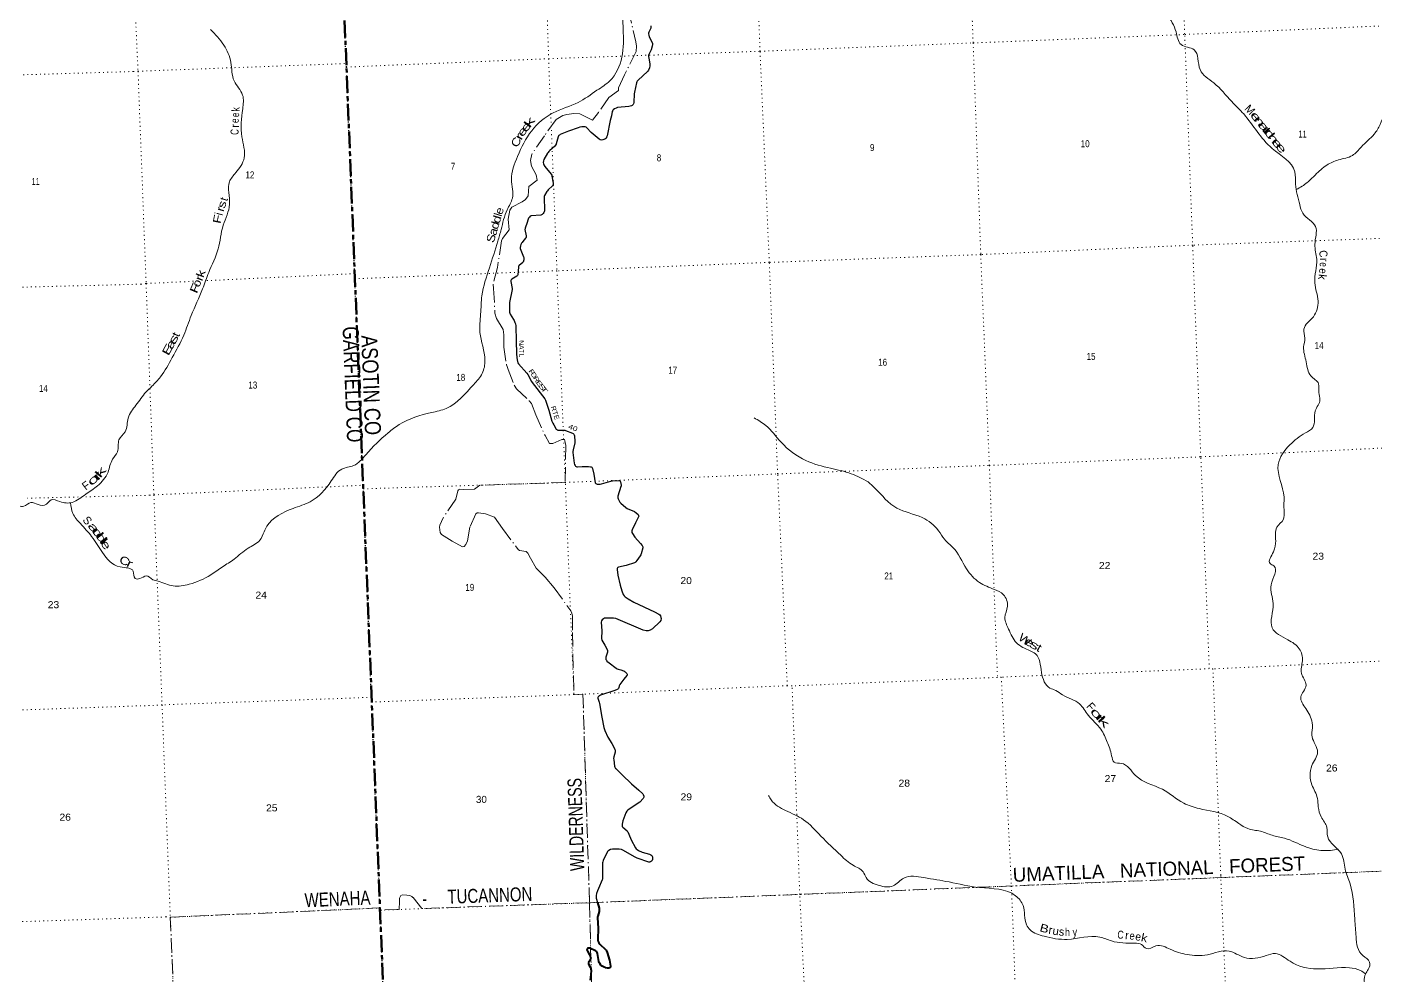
# Model space of a CAD drawing. Header units: feet. Extents: x 757852 to 1040949, y -536576 to -344549.
# Drawn here: x 887044 to 920724, y -517225 to -493534 of the extents above; entities that cross this region are included whole.
import ezdxf
from ezdxf.enums import TextEntityAlignment as Align

# ---------------------------------------------------------------- set-up
doc = ezdxf.new("R2010")
doc.units = ezdxf.units.FT
doc.header["$LTSCALE"] = 70
for name, pattern in [('DOT_DASHED', [7.7, 5, -1.2, 0.3, -1.2]), ('DOTTED', [1.5, 0.3, -1.2]), ('LONG_DASH_SHORT_DASH', [9.9, 6, -1.2, 1.5, -1.2])]:
    doc.linetypes.add(name, pattern=pattern)
for name, color, linetype, lineweight in [('11', 7, 'LONG_DASH_SHORT_DASH', 60), ('26', 7, 'Continuous', 40), ('29', 7, 'Continuous', 25), ('39', 7, 'Continuous', 13), ('44', 7, 'DOT_DASHED', 13), ('6', 7, 'DOTTED', 25), ('7', 7, 'DOTTED', 13)]:
    doc.layers.add(name, color=color, linetype=linetype, lineweight=lineweight)
for name, color, linetype in [('12', 7, 'Continuous'), ('30', 7, 'Continuous'), ('41', 7, 'Continuous')]:
    doc.layers.add(name, color=color, linetype=linetype)

msp = doc.modelspace()

# ---------------------------------------------------------------- linework, layer by layer
at = {"layer": '11'}
msp.add_lwpolyline([(910099.08, -485565.32), (910140.7, -486635.93), (894732.09, -487142.68), (896543.37, -532580.26)], dxfattribs=at)
at = {"layer": '26'}
for points in [[(901297.33, -515410.25), (901337.12, -515557.91), (901342.42, -515582.66), (901342.11, -515603.04), (901338.01, -515640.1), (901302.68, -515750.58), (901299.14, -515769.14), (901297.96, -515791.12), (901316.51, -516059.47), (901302.89, -516324.85), (901306.21, -516355.97), (901315.92, -516383.36), (901334.47, -516424.02), (901355.02, -516451.62), (901499.64, -516586.63), (901514.65, -516605.19), (901524.78, -516620.79), (901542.92, -516661.76), (901600.32, -516853.19), (901617.65, -516957), (901624.62, -517002.45), (901625.51, -517022.78), (901624.62, -517029.85), (901616.25, -517039.34), (901605.19, -517045.76), (901582.23, -517052.83), (901567.22, -517054.6), (901545.13, -517053.72), (901499.2, -517043.99), (901488.6, -517039.57), (901463.61, -517030.19), (901417.94, -517002.45), (901385.26, -516974.17), (901354.35, -516936.17), (901340.22, -516911.42), (901332.86, -516889.88), (901296.06, -516686.94), (901289.87, -516663.08), (901281.03, -516646.68), (901268.68, -516633.03), (901251.01, -516621.54), (901103.07, -516555.7), (901085.6, -516552.6), (901066.85, -516554.82), (901050.07, -516564.54), (901038.59, -516579.56), (901034.86, -516596.38), (901037.71, -516609.61), (901045.66, -516628.17), (901082.49, -516686.51)], [(901082.49, -516686.51), (901096.57, -516708.8), (901111.9, -516733.34), (901116.76, -516742.62), (901118.97, -516756.32), (901126.03, -516784.6), (901128.24, -516800.95), (901126.17, -516820.25), (901089.38, -516883.15), (901076.13, -516914.08), (901074.37, -516931.75), (901075.98, -516944.3), (901101.62, -516999.28)], [(901101.62, -516999.28), (901122.06, -517035.16), (901129.13, -517051.07), (901134.07, -517068.88), (901137.96, -517108.51), (901128.57, -517211.56), (901114.55, -517356.41)]]:
    msp.add_lwpolyline(points, dxfattribs=at)
at = {"layer": '29'}
for points in [[(902633, -493505.67), (902631.5, -493546.29), (902628.4, -493566.17), (902622.66, -493583.41), (902580.27, -493666.48), (902574.97, -493687.7), (902573.28, -493708.3), (902577.17, -493742.05), (902592.63, -493781.38), (902668.72, -493936.05), (902675.21, -493952.39), (902675.66, -493974.04), (902666.82, -494016.46), (902635.89, -494101.68), (902582.03, -494225.04), (902575.85, -494245.36), (902575.02, -494268.22), (902578.5, -494311.65), (902606.98, -494453.85), (902609.85, -494485.31), (902607.2, -494506.53), (902594.84, -494556.9), (902571.87, -494614.35), (902559.51, -494634.67), (902547.07, -494650.46), (902311.76, -494864.02), (902291.45, -494885.23), (902278.54, -494905.96), (902271.57, -494926.32), (902220.48, -495160.72), (902215.49, -495202.51), (902207.1, -495422.13), (902201.67, -495452.35), (902192.97, -495467.2), (902180.6, -495482.23), (902167.35, -495493.72), (902146.16, -495503.44), (902114.36, -495514.93), (902077.61, -495522.57), (901795.81, -495549.68), (901760.62, -495561.32), (901722.64, -495582.53), (901692.61, -495607.28), (901682.01, -495620.54), (901668.44, -495642.09), (901644.29, -495750.51)], [(901644.29, -495750.51), (901617.56, -495870.52), (901538.92, -496254.22), (901526.54, -496286.9), (901519.05, -496301.5), (901503.59, -496321.38), (901479.3, -496336.85), (901455.9, -496347.9), (901428.96, -496356.29), (901397.6, -496358.5), (901368.01, -496353.64), (901343.83, -496340.94), (901140.03, -496172.87), (901033.71, -496056.25), (901011.18, -496038.13), (900992.63, -496029.29), (900977.05, -496027.57), (900902.99, -496033.27), (900859.7, -496041.22), (900818.2, -496050.94), (900577.51, -496134.74), (900365.97, -496223.28), (900346.54, -496233.89), (900330.43, -496245.04), (900322.69, -496255.1), (900312.09, -496278.08), (900267.93, -496450.42), (900261.75, -496466.33), (900248.02, -496490.54), (900222, -496520.24), (900107.62, -496620.54), (900082.57, -496646.39), (900065.22, -496669.15), (900051.97, -496687.71), (899958.79, -496849), (899945.7, -496881.6), (899942.89, -496918.82), (899949.07, -496955.05), (899959.67, -496982.45), (899980.07, -497016.98), (900142.58, -497210.46), (900154.43, -497236.53), (900159.72, -497261.28), (900187.55, -497434.06), (900190.2, -497469.41), (900188.43, -497479.14), (900174.3, -497500.35), (900064.88, -497604.34), (900046.67, -497625.4), (900030.77, -497649.26), (899977.78, -497749.13), (899968.06, -497772.99), (899962.91, -497802.3), (899974.47, -498102.99), (899972.04, -498125.18), (899964.97, -498151.69), (899957.02, -498170.25), (899943.77, -498191.46), (899913.74, -498219.74), (899898.73, -498229.46), (899878.41, -498234.53), (899638.41, -498252.27), (899618.3, -498263.48), (899599.75, -498282.93), (899578.56, -498309.44), (899553.61, -498359.37), (899537.04, -498418.28)], [(899537.04, -498418.28), (899492.44, -498558.22), (899487.14, -498575.9), (899486.96, -498596.34), (899518.05, -498752.66), (899520.04, -498772.32), (899519.05, -498785.98), (899514.74, -498798.84), (899503.04, -498815.41), (899430.3, -498895.21), (899414.28, -498915.72), (899400.8, -498939.36), (899384.69, -498973.17), (899374.31, -499003.87), (899371, -499017.35), (899368.12, -499034.81), (899367.47, -499051.38), (899369.63, -499067.76), (899450.6, -499281.92), (899455.58, -499298.62), (899457.35, -499314.97), (899455.58, -499352.97), (899452.05, -499376.39), (899446.75, -499390.98), (899439.24, -499404.68), (899428.83, -499417.1), (899340.55, -499495.48), (899334.81, -499500.78), (899327.56, -499510.67), (899324.21, -499519.34), (899321.12, -499533.48), (899306.34, -499726.11), (899299.92, -499742.06), (899286.67, -499757.08), (899160.37, -499835.74), (899149.77, -499843.7), (899140.06, -499855.89), (899135.63, -499866.67), (899136.52, -499894.96), (899166.1, -500066.85), (899165.73, -500095.92), (899101.69, -500415.09), (899100.3, -500442.9), (899102.07, -500662.97), (899105.6, -500689.48), (899112.99, -500707.76), (899201.49, -500843.41), (899216.45, -500871.1), (899234.56, -500914.84), (899249.13, -500954.17), (899254.71, -501004.28), (899266.68, -501381.22), (899272.55, -501692.13), (899284.02, -501803.94), (899299.92, -501893.2), (899310.52, -501927.67), (899324.95, -501953.38), (899528.72, -502183.67), (899553.85, -502218.88), (899649.62, -502392.54), (899664.7, -502415.52), (899980.46, -502826.93), (899991.05, -502843.72), (900001.34, -502862.95), (900081.33, -503109.26), (900160.21, -503383.7), (900181.17, -503436.08), (900203.25, -503477.62), (900268.61, -503581.9), (900278.33, -503594.28), (900289.5, -503604.34), (900311.01, -503609.3), (900346.34, -503610.18), (900464.05, -503608.77), (900479.71, -503611.07), (900494.72, -503616.37), (900676.67, -503684.42), (900690.8, -503692.38), (900703.73, -503707.45), (900714.65, -503728.61), (900720.83, -503752.47), (900731.62, -503891.21), (900730.11, -503926.14), (900686.83, -504103.78), (900681.5, -504143.7), (900680.2, -504171.39), (900714.7, -504431.66), (900725.25, -504464.81), (900742.03, -504493.09), (900752.19, -504505.03), (900766.76, -504516.07), (900783.1, -504523.59), (900795.86, -504525.39), (900911.99, -504519.58)], [(900911.99, -504519.58), (901020.03, -504514.18), (901072.81, -504516.52), (901119.62, -504522.7), (901140.82, -504528.89), (901155.1, -504537.94), (901163.78, -504550.1), (901169.96, -504567.78), (901202.63, -504709.02), (901241.48, -504922.53), (901246.36, -504933.22), (901259.61, -504944.71), (901286.99, -504956.2), (901308.19, -504962.39), (901325.86, -504962.39), (901362.98, -504960.78), (901394.75, -504954.43), (901629.16, -504883.99)], [(901629.16, -504883.99), (901668.99, -504877.1), (901835.04, -504867.37), (901848.29, -504868.26), (901857.27, -504870.64), (901865.96, -504883.28), (901869.49, -504896.54), (901886.27, -504987.57), (901886.27, -505005.25), (901884.01, -505018.31), (901809.87, -505257.57), (901806.69, -505297.77), (901810.75, -505324.74), (901827.53, -505361.86), (901856.68, -505404.28), (901885.18, -505433.74), (902003.3, -505537.73), (902041.64, -505563.19), (902220.68, -505645.75), (902261.65, -505676.04), (902310.22, -505716.7), (902320.82, -505729.95), (902326.06, -505744.73), (902327.01, -505759.12), (902320.82, -505775.91), (902247.61, -505925.88), (902165.82, -506097.17), (902156.1, -506124.56), (902154.3, -506143.63), (902156.98, -506162.57), (902170.23, -506188.2), (902234.85, -506281.54), (902374.31, -506443.65), (902410.92, -506494.43), (902428.58, -506520.95), (902433.88, -506534.2), (902433.83, -506550.12), (902388.4, -506700.8), (902383.54, -506715.38), (902377.36, -506727.75), (902362.09, -506753.14), (902281.97, -506869.16), (902254.59, -506900.97), (902241.34, -506912.46), (902225.13, -506922.12), (902010.75, -506989.21), (901823.12, -507033.98), (901809.87, -507039.28), (901798.19, -507050.23), (901789.56, -507065.8), (901786.91, -507092.31), (901804.05, -507234.7), (901862.07, -507483.72), (901902.64, -507624.92), (901941.48, -507712.73), (901962.68, -507746.32), (901991.59, -507774.6), (902060.71, -507823.21), (902204.19, -507904.25), (902719.14, -508148.64), (902827.37, -508208.54), (902853.87, -508226.22), (902870.7, -508250.15), (902883.9, -508286.32), (902887.43, -508318.13), (902880.37, -508362.32), (902857.39, -508399.1), (902668.49, -508573.76), (902616.27, -508607.14), (902561.51, -508619.51), (902510.29, -508621.28), (902443.02, -508607.09), (901752.26, -508318.18), (901700.35, -508311.06), (901471.38, -508311.14), (901445.98, -508321.67), (901417.71, -508346.41), (901400.05, -508374.69), (901392.33, -508410.02), (901403.21, -508626.44), (901397.12, -508813.3), (901408.88, -508855.47), (901484.7, -508983.09), (901534.3, -509072.89), (901548.43, -509113.54), (901546.31, -509155.73), (901510.46, -509284.11), (901506.48, -509311.07), (901509.99, -509337.53), (901520.61, -509358.8), (901535.19, -509377.8), (901590.89, -509423.25), (901761.73, -509556.77), (901788.11, -509573.47), (901814.73, -509583.28), (901878.67, -509600.12)], [(901878.67, -509600.12), (901947.97, -509620.52), (901960.91, -509626.14), (901975.48, -509637.19), (901989.61, -509651.33), (902029.8, -509692.42), (902038.64, -509705.68), (902040.63, -509714.74), (902039.52, -509727.77), (902030.69, -509743.68), (901952.59, -509829.11), (901852.66, -509964.78), (901843.88, -509979.21), (901836.81, -509996), (901828.86, -510043.73), (901824.45, -510060.52), (901815.98, -510072.34), (901805.9, -510079.96), (901786.47, -510092.33), (901733.14, -510115.14)], [(901733.14, -510115.14), (901372.1, -510235.12), (901350.38, -510244.57), (901331.83, -510256.94), (901317.7, -510272.85), (901307.74, -510291.38), (901307.1, -510309.97), (901312.4, -510329.41), (901341.53, -510408.71), (901348.61, -510437.23), (901405.51, -510781.98), (901457.65, -511035.21), (901469.62, -511087.7), (901481.99, -511117.75), (901559.61, -511278.8), (901657.01, -511442.26), (901722.67, -511563.62), (901731.51, -511585.72), (901736.4, -511606.3), (901739.45, -511628.14), (901736.81, -511652.88), (901702.36, -511775.73), (901698.83, -511812.23), (901702.36, -511849.97), (901723.99, -512004.19), (901730.18, -512026.29), (901736.13, -512039.84), (901751.38, -512062.52), (901761.09, -512074.89), (901914.34, -512222.79), (902149.96, -512446.03), (902327.54, -512608.93), (902427.94, -512697.97), (902442.07, -512717.41), (902456.35, -512751.31), (902457.97, -512781.04), (902442.07, -512812.86), (902358.86, -512900.96), (902090.54, -513076.23), (902046.94, -513115.7), (902030.48, -513131.02), (902007.51, -513171.68), (901934.68, -513368.18), (901917.42, -513450.95), (901915.21, -513477.91), (901917.42, -513509.28), (901923.16, -513524.75), (901929.89, -513532.92), (902040.63, -513625.5), (902050.35, -513636.11), (902055.81, -513647.29), (902081.81, -513708.22)], [(902081.81, -513708.22), (902140.28, -513845.29), (902250.97, -514048.46), (902268.07, -514067.84), (902286.18, -514085.07), (902325.04, -514111.59), (902414.62, -514151.59), (902594.7, -514204.01), (902627.55, -514218.97), (902651.84, -514240.62), (902662, -514253.44), (902669.07, -514269.35), (902673.79, -514295.8), (902669.51, -514341.37), (902662, -514359.49), (902646.54, -514376.72), (902618.28, -514397.93), (902600.17, -514402.8), (902578.91, -514401.21), (902289.16, -514304.14), (902238.48, -514281.27), (901931.95, -514102.86), (901913.88, -514096.12), (901899.75, -514090.82), (901841.46, -514082.86), (901765.5, -514076.68), (901712.58, -514075.79), (901672.76, -514080.21), (901625.95, -514091.7), (901584.43, -514109.38), (901565.89, -514121.75), (901550.21, -514139.21), (901439.14, -514361.7), (901429.42, -514393.51), (901424.82, -514420.21), (901427.21, -514769.57), (901422.97, -514803.63), (901420.14, -514825.25), (901413.96, -514844.69), (901321.04, -515065.82), (901300.47, -515118.22), (901276.62, -515188.92), (901266.9, -515234), (901265.14, -515255.21), (901265.77, -515282.35), (901268.67, -515303.82), (901297.33, -515410.25)]]:
    msp.add_lwpolyline(points, dxfattribs=at)
at = {"layer": '39'}
for points in [[(918453.26, -505637.3), (918449.39, -505606.23), (918449.74, -505281.06), (918305.14, -504464.39), (918597.31, -503974.1), (918983.52, -503679.77), (919167.95, -503543.89), (919231.77, -503128.55), (919347.74, -502848.16), (919318.39, -502670.39), (919313.83, -502449.74), (919119.56, -502254.72), (919004.83, -501902.83), (918939.52, -501527.4), (918969.08, -501307.76), (918946.37, -501083.62), (919183.75, -500773.58), (919300.62, -500388.8), (919218.72, -499927.55), (919265.28, -499336.09), (919220.19, -498966.09), (919236.99, -498520.01), (918918.41, -498190.15), (918841.73, -497971.62), (918738.31, -497460.83), (918717.1, -497152.35), (918154.39, -496568.72), (917443.1, -495708.46), (917145.15, -495398.07), (916694.19, -494931.59), (916353.45, -494598.37), (916202.38, -494103.02), (915877.69, -493972.05), (915752.01, -493656.6), (915511.23, -493246.18), (914974.15, -492984.95), (914470.56, -492770.91), (913860.12, -492672.41), (913571.34, -492602.6), (913249.22, -492423.38), (912777.6, -492003.68), (912416.79, -491871.76), (911964.44, -491628.11), (911505.47, -491161.87), (911205.78, -490927.8), (911213.48, -490580.34), (910980.63, -490099.44), (910630.41, -489447.36), (910685.74, -489150.69), (910607.8, -488687.32), (910479.41, -488213.39), (910463.65, -487818.44), (910238.91, -487610.27), (910135.13, -487221.93), (909743.09, -486916.3), (909472.85, -486661.29), (909163.15, -486293.04), (908699.72, -486013.59), (908315.65, -485908.45), (908101.85, -485798.3), (907550.48, -485660.3)], [(896627.76, -488232.39), (897008.84, -488371.74), (897478.63, -488797.52), (897929.22, -489049.24), (898470.96, -489332.41), (898621.76, -489548.77), (898913.08, -489636.57), (899271.4, -490021.46), (899660.1, -490551.99), (899954.4, -491009.01), (900295.64, -491292.04), (900572.82, -491510.71), (901095.51, -491894.8), (901543.87, -492341.28), (901882.13, -492995.72), (901939.92, -493590.14), (901908.6, -494289.54), (901607.34, -494878.44), (901285.62, -495116.69), (900813.44, -495419.57), (900189.65, -495680.74), (899653.55, -496125.99), (899301.75, -496768.56), (899150.61, -497349.04), (899172.35, -497810.05), (899040.72, -498102.94), (898890.96, -498595.07), (898809.46, -498888.49), (898596.73, -499555.08), (898410.86, -500248.98), (898378.58, -500713.58), (898361.95, -501165.67), (898486.95, -501862.49), (898418.49, -502189.66), (898206.19, -502466.85), (897518.31, -503067.09), (897152.41, -503168.15), (896345.4, -503470.81), (896068.8, -503675.63), (895513.64, -504221.8), (895204.95, -504493.79), (894908.86, -504582.76), (894646.9, -504875.46), (894121.07, -505396.69), (893692.98, -505563.79), (893040.62, -506010.45), (892970.5, -506146.99), (892862.59, -506360.9), (892569.72, -506558.17), (892221.02, -506833.34), (891931.92, -507022.46), (891635.23, -507225.86), (891096.8, -507458.43), (890701.06, -507500.14), (890320.7, -507384.85), (890192.72, -507351.45)], [(891628.61, -493595.59), (891961, -493985.26), (892138.45, -494423.63), (892220.22, -494880.87), (892431.23, -495233.96), (892435.54, -495581.06), (892414.24, -496280.17), (892472, -496806.35), (892262.39, -497173.79), (892102.75, -497401.26), (892105.5, -497965.19), (891946.61, -498487.69), (891819.93, -499081.51), (891586.77, -499668.41), (891432.62, -500080.38), (891149.59, -500743.01), (890959.77, -501236.31), (890673.69, -501796.67), (890379.16, -502274.98), (890167.68, -502512), (890014.07, -502655.98)], [(918762.92, -497594.62), (919027.94, -497424.23), (919230.79, -497233.62), (919520.1, -496984.28), (919810.99, -496855.32), (920158.57, -496744.76), (920378.84, -496533.57), (920704.01, -496208.91), (920851.27, -495969.76), (920970.97, -495747.47), (921201.25, -495670.46), (921417.27, -495585.84), (921546.32, -495548.62)], [(885411.45, -506114.72), (885581.36, -505883.54), (885949.67, -505658.7), (886291.04, -505402.5), (886708.48, -505425.12), (886967.45, -505512.3), (887145.02, -505415.11), (887320.93, -505470.47), (887529.05, -505460.73), (887646.16, -505351.15), (887865.83, -505395.27), (888172.91, -505412.91), (888511.76, -505208.94), (888808.34, -504998.12), (889069.23, -504659.85), (889182.29, -504337.69), (889309.14, -504147.59), (889342.85, -503853.7), (889495.33, -503648.84), (889571.72, -503305.62), (889767, -502985.21), (890014.07, -502655.98)], [(908058.8, -504901.48), (907637.69, -504697.06), (907122.4, -504561.64), (906505.1, -504367), (905883.98, -503909.53), (905504.63, -503491.13), (905210.26, -503301.06)], [(908058.8, -504901.48), (908227.9, -505059.09), (908774.02, -505556.9), (909412.61, -505793.07), (909819.39, -506122.35), (909966.12, -506336.82), (910178.66, -506539.33), (910517.4, -507075.33), (910840.29, -507415.1), (911216.43, -507590.73), (911436.71, -507716.74), (911541.7, -508010.71), (911475.88, -508291.64), (911568.6, -508577.94), (911765.41, -508925.43), (912106.09, -509122.17), (912240.69, -509198.5), (912390.81, -509661.76), (912603, -510054.96), (912747.02, -510110.95), (912918.81, -510224.33), (913340.58, -510450.8), (913561.63, -510737.36), (913870.61, -511081.55), (914032.52, -511401.96), (914142.94, -511743.94), (914203.93, -511906.74), (914385.23, -511935.54), (914739.09, -512238.27), (915411.01, -512583.86), (915942.58, -512929.55), (916329.55, -513064.72), (917045.13, -513260.49), (917317.05, -513437.17), (917545.46, -513566.96), (917860.17, -513631.99), (918153.86, -513731.76), (918460.79, -513805.05), (918978.35, -514016.67), (919368.13, -514111.61), (919612.7, -514110.46), (919813.84, -514083.34)], [(890192.72, -507351.45), (890026.66, -507252.09), (889864.24, -507318.76), (889745.83, -507311.99), (889698.76, -507136.71), (889371.03, -507027.34), (888929.88, -506664.25), (888660.19, -506270.35), (888382.42, -505944.91), (888190.85, -505691.33), (888134.87, -505425.56)], [(919146.43, -511167.14), (919154.94, -510922.5), (919091.18, -510733.7), (918994.02, -510567.95), (918868.88, -510270.55), (918933.17, -510140.21), (919000.57, -509979.67), (918883.45, -509682.03), (918908.37, -509374.21), (918831.19, -509071.39), (918545.82, -508846.93), (918151.96, -508547.38), (918178.13, -507944.47), (918129.93, -507470.2), (918192.15, -507000.71), (918102.28, -506945.14), (918185.65, -506647.64), (918241.76, -506377.04), (918269.67, -506035.01), (918434.16, -505835.49), (918453.26, -505637.3)], [(922602.37, -521991.19), (922362.9, -521771.29), (922308.51, -521425.66), (922153.59, -521205.4), (922004.1, -521167.64), (921935.23, -520874.61), (921858.6, -520792.56), (921745.26, -520689.5), (921752.34, -520388.23), (921628.48, -520201.18), (921592.7, -520009.55), (921498.08, -519861.79), (921373.24, -519708.89), (921336.62, -519489.18), (921165.71, -519203.16), (921013.48, -518938.67), (921018.08, -518621.41), (920692.88, -518068.95), (920673.28, -517814.62), (920509.09, -517552.49), (920482.56, -517200.01), (920555.34, -517085.48), (920585.91, -516899.92), (920418.64, -516736.23), (920286.23, -516531.37), (920250.19, -516263.47), (920215.26, -515830.96), (920098.62, -514943.21), (919975.58, -514581.52), (919881.93, -514196.89), (919540.52, -513773.37), (919517.39, -513535.2), (919379.31, -513274.31), (919305.74, -513025.57), (919283.27, -512809.46), (919146.86, -512470.24), (919144.68, -511992.61), (919289.02, -511655.19), (919151.18, -511267.84), (919146.43, -511167.14)], [(905574.16, -512735.42), (905638.78, -512850.48), (905997.4, -513110.93), (906443.38, -513342.71), (906880.65, -513753.39), (907374.1, -514232.67), (907686.28, -514482.43), (907935.87, -514649.73), (908008.21, -514790.11), (908332.87, -514987.32), (908685.97, -514995.03), (908954.92, -514802.48), (909451.77, -514789.91), (910080.53, -514897.91), (910844.58, -515038.08), (911744.93, -515244.49), (911928.61, -515487.99), (912017.11, -515969.11), (912107.07, -516094.93), (912454.69, -516255.34), (913034.42, -516332.66), (913848.83, -516278.66), (914138.33, -516372.53), (914719.52, -516431.75), (914890.93, -516464.86), (915010.22, -516565.73), (915250.75, -516496.45), (915608.19, -516582.31), (916027.09, -516712.53), (916534.55, -516719.72), (917075.09, -516625.58), (917458.77, -516784.93), (918004.69, -516736.8), (918233.81, -516687.93), (918600.47, -516881.9), (919275.81, -517072.84), (920084.92, -517043.08), (920359.69, -517113.3), (920484.33, -517191.88)]]:
    msp.add_spline(points, degree=3, dxfattribs=at)
at = {"layer": '44'}
for points in [[(902065.7, -493095.92), (902260.09, -493904.72), (902272.63, -494014.2), (902262.86, -494148.94), (901971.13, -494733.57), (901821.56, -495055.11), (901826.37, -495118.97), (901578.71, -495298.94), (901323.57, -495671.54), (901174.17, -495860.88), (900853.67, -495701.81), (900704.13, -495694.7), (900536.18, -495724.71), (900428.22, -495748.72), (900267.14, -495849.75), (899973.33, -496251.26), (899973.33, -496251.26)], [(899973.33, -496251.26), (899654.27, -496713.97), (899627.47, -496871.05), (899653.45, -497012.44), (899768.65, -497225.3), (899790.49, -497358.46), (899579.9, -497518.65), (899562.22, -497751.82), (899495.51, -497843.35), (899415.04, -497900.99), (899157.48, -498037.37), (899111.64, -498113.43), (899068.89, -498337.99), (899092.64, -498605.25), (898928.69, -498815.64), (898897.03, -498878.89), (898798.56, -499544.5), (898688.77, -499961.99), (898700, -500071.92), (898736.76, -500682.2), (898772.69, -500815.55), (898944.78, -501095.82), (898961.69, -501228.36), (898954.19, -501536.01), (899030.66, -501996.6), (899064.71, -502095.59), (899216.6, -502488.75), (899273.67, -502578.4), (899594.48, -502872.86), (899649.16, -502943.17), (899755.58, -503228.55), (899987.87, -503742.3), (900100.56, -503943.26), (900184.34, -503941.3), (900407.71, -503844.6), (900475.46, -503841.39), (900479.2, -503875.17), (900504.16, -503994.25), (900488.87, -504916.3), (898361.87, -504984.74), (898225.92, -505083.54), (897958.55, -505088.19), (897862.55, -505087.53), (897826.56, -505096.54), (897808.35, -505123.35), (897757.82, -505336.04), (897440.88, -505801.7), (897362.94, -505981.64), (897349.71, -506032.82), (897355.71, -506101.84), (897370.71, -506167.86), (897397.07, -506212.36), (897664.12, -506381.97), (897921.97, -506523.99), (897967.52, -506518.96), (898006.5, -506467.95), (898049.22, -506375.76), (898115.34, -506018.12), (898257.02, -505698.96), (898288.41, -505678.71), (898321.4, -505675.71), (898500.74, -505701.44), (898727.87, -505780.81), (898924.22, -506067.94), (899317.1, -506587.99), (899353.55, -506612.42), (899512.73, -506644.94), (899554.02, -506687.02), (899623.74, -506807.93), (899764.36, -507053.63), (899987.96, -507279.38), (900215.66, -507553.01), (900632.18, -508124.45), (900660.82, -508184.87), (900677.17, -508256.49), (900673.9, -508662.93), (900708.44, -510217.54), (900933.61, -510206.87), (901097.68, -515418.21)], [(890769.92, -522369.51), (893488.86, -522263.9), (893429.94, -520952.25), (901231.45, -520640.38), (901097.68, -515418.21), (922048, -514582.77), (921693.41, -504018.25), (921883.38, -504005.21)], [(901097.68, -515418.21), (896906.48, -515563), (896688.46, -515287.6), (896661.69, -515264.14), (896613.48, -515239.58), (896532.51, -515227.58), (896428.17, -515221.12), (896388.55, -515239.58), (896351.82, -515300.85), (896351.79, -515390.98), (896344.48, -515587.61), (895866.52, -515603.44)], [(895862.16, -515548.99), (890626.25, -515780.27), (890841.8, -521040.35), (890718.87, -521044.6)]]:
    msp.add_lwpolyline(points, dxfattribs=at)
at = {"layer": '6'}
msp.add_lwpolyline([(896543.37, -532580.26), (896494.35, -531431.86), (896286.5, -526129.52), (896076.36, -520861.9), (895865.64, -515628.35), (895862.16, -515548.99), (895652.32, -510403.34), (895651.17, -510285.17), (895447.08, -505078.1), (895440.34, -504992.68), (895238.36, -499824.02), (895230.65, -499697.99), (895026.75, -494535.72), (895022.11, -494447.67), (894732.06, -487171.16), (894651.94, -486169.28)], dxfattribs=at)
at = {"layer": '7'}
for p, q in [((895230.65, -499697.99), (891458.87, -499876.95)), ((890109.73, -505236.52), (887056.05, -505309.35))]:
    msp.add_line(p, q, dxfattribs=at)
for points in [[(889400.14, -486372.25), (889486.78, -487446.35), (889819.15, -494640.21), (890021.12, -499945.16), (890214.36, -505226.29), (890418.61, -510472.97), (890626.25, -515780.27), (890841.8, -521040.35)], [(916580.4, -509568.96), (916370.78, -504276.27), (916168.23, -499019.5), (915968.14, -493710.47), (915690.08, -486454.81)], [(899833.67, -486974.34), (900077.2, -494327.21), (900284.94, -499623.97), (900495.58, -504950.75), (900708.44, -510217.54)], [(906039, -509994.63), (905799.32, -504702.82), (905589.88, -499416.15), (905358.75, -494142.16), (905075.5, -486802.51)], [(910401.29, -486666.17), (910683.66, -493931.74), (910873.13, -499221.01), (911088.05, -504489.46), (911289.79, -509786.39)], [(895026.75, -494535.72), (900077.2, -494327.21), (905358.75, -494142.16), (910683.66, -493931.74), (915974.51, -493722.33), (921279.34, -493490.78), (921462.96, -493471.48)], [(889701.69, -494647.72), (884390.46, -494803.86), (879129.84, -494992.79), (873843.3, -495186.44), (868562.66, -495375.92), (863711.87, -495539.57)], [(889701.69, -494647.72), (889819.15, -494640.21), (895019.8, -494447.67)], [(921674.78, -498778.6), (921466.68, -498795.81), (916169.22, -498985.35), (910873.13, -499221.01), (905589.88, -499416.15), (900285, -499625.98), (895238.37, -499824.32)], [(863904.7, -500831.48), (868768.52, -500639.54), (874043.67, -500468.27), (879318.2, -500274.95), (884625.15, -500094.78), (889906.42, -499960.48)], [(891203.29, -499889.07), (890021.12, -499945.16), (889906.42, -499960.48)], [(895446.9, -505075.82), (900488.87, -504916.3), (905799.32, -504702.82), (911088.05, -504489.46), (916370.78, -504276.27), (921693.41, -504018.25), (921883.38, -504005.21)], [(890109.73, -505236.52), (890214.36, -505226.29), (895440.03, -504984.73)], [(922095.04, -509308.53), (921876.26, -509333.03), (916672.79, -509574.27), (916580.4, -509568.96), (911385.82, -509779.56), (911289.79, -509786.39), (906159.43, -509999.13), (906039, -509994.63), (900933.61, -510206.87), (900708.44, -510217.54), (895652.32, -510403.34)], [(911385.82, -509779.56), (911638.12, -514998.6), (911842.63, -520279.53), (912055.01, -525529.99), (912298.99, -530831.71), (912339.65, -531703.61)], [(917542.16, -531512.85), (917519.44, -530614.32), (917304.93, -525359.91), (917096.56, -520109.34), (916868.28, -514728.88), (916672.79, -509574.27)], [(900933.61, -510206.87), (901098.85, -515418.03), (901231.45, -520640.38), (901531.37, -525948.07), (901765.87, -531248.13), (901823.38, -532259.48)], [(906467.62, -517592.83), (906351.13, -515211.21), (906159.43, -509999.13)], [(864313.65, -511392.15), (869185.4, -511206.77), (874470.73, -511041.25), (879745.77, -510865.97), (885044.15, -510665.97), (890311.89, -510482.8)], [(895651.17, -510285.17), (890418.61, -510472.97), (890311.89, -510482.8)], [(895866.52, -515603.44), (901099.43, -515418.03), (906354.6, -515210.05), (911638.12, -515000.92), (916869.54, -514789.49), (922048, -514582.77), (922304.01, -514544.26)], [(890515.71, -515772.25), (890626.25, -515780.27), (895864.39, -515547.48)], [(890515.71, -515772.25), (885250.47, -515945.63), (879954.26, -516151.59), (874675.22, -516326.98), (869381.37, -516474.68), (864514.09, -516672.49)]]:
    msp.add_lwpolyline(points, dxfattribs=at)

# ---------------------------------------------------------------- texts
at = {"layer": '12'}
for s, width, p in [('GARFIELD CO', 0.8, (894928.87, -501023.66)), ('ASOTIN CO', 0.85, (895394.23, -501242.41))]:
    msp.add_text(s, height=400, rotation=272.283, dxfattribs=dict(at, width=width)).set_placement(p)
at = {"layer": '30'}
msp.add_text('NATL', height=120, rotation=271.082, dxfattribs=at).set_placement((899337.56, -501363.9))
for s, rotation, width, p in [('F', 304.504, 1.55, (899609.57, -502192.54)), ('O', 299.376, 1.15, (899655.7, -502260.05)), ('R', 301.376, 1.25, (899722.45, -502369.36)), ('E', 306.506, 1.55, (899797.87, -502480.2)), ('S', 307.506, 1.55, (899865.01, -502566.12)), ('T', 307.506, 1.75, (899924.56, -502639.14))]:
    msp.add_text(s, height=120, rotation=rotation, dxfattribs=dict(at, width=width)).set_placement(p, align=Align.CENTER)
for s, rotation, width, p in [('RTE', 287.991, 1.1, (900127.97, -503026.26)), ('40', 339.494, 1.3, (900556.72, -503564.82))]:
    msp.add_text(s, height=120, rotation=rotation, dxfattribs=dict(at, width=width)).set_placement(p)
at = {"layer": '41'}
for s, rotation, width, p in [('k', 89.422, 0.85, (892358.16, -495592.88)), ('e', 89.422, 0.75, (892345.1, -495731.55)), ('e', 310.913, 1.85, (917674.89, -495843.39)), ('C', 88.253, 0.75, (892330.48, -496160.99)), ('e', 88.256, 0.75, (892337.07, -495879.89)), ('e', 56.536, 1.6, (899499.84, -496200.62)), ('e', 52.696, 1.75, (899589.75, -496085)), ('k', 53.116, 1.95, (899676.56, -495974.95)), ('n', 309.181, 1.9, (917760.6, -495953.52)), ('a', 309.181, 1.9, (917862.07, -496075.91)), ('t', 308.693, 1.75, (917950.76, -496181.32)), ('C', 64.189, 1.25, (899353, -496453.7)), ('r', 60.522, 1.65, (899426.89, -496318.75)), ('c', 308.693, 2, (918016.69, -496265.4)), ('h', 308.693, 1.85, (918103.08, -496379.07)), ('e', 308.693, 1.8, (918203.08, -496503.96)), ('e', 308.693, 1.8, (918301.61, -496618.26)), ('r', 73.803, 1.25, (891969.07, -498110.84)), ('s', 71.973, 1.35, (892009.68, -497998.76)), ('e', 72.712, 1.15, (898940.06, -498157.15)), ('F', 78.425, 1.35, (891900.36, -498354.45)), ('d', 73.437, 1.3, (898828.2, -498516.98)), ('d', 73.437, 1.3, (898876.06, -498368.56)), ('S', 74.372, 1.2, (898735.11, -498838.65)), ('a', 74.581, 1.2, (898786.14, -498674.21)), ('C', 278.074, 0.9, (919334.11, -499214.36)), ('e', 267.975, 0.75, (919342.06, -499469.46)), ('k', 69.656, 1.35, (891480.73, -499728.54)), ('r', 69.314, 1.35, (891440.47, -499842.76)), ('e', 263.044, 0.9, (919327.76, -499621.21)), ('F', 67.134, 1.6, (891334.11, -500093.48)), ('o', 69.314, 1.2, (891380.1, -499970.31)), ('E', 61.319, 1.6, (890645.43, -501641.34)), ('a', 62.835, 1.5, (890721.84, -501510.46)), ('s', 62.835, 1.65, (890791.95, -501377.65)), ('t', 65.592, 1.2, (890857.16, -501258.63)), ('o', 43.121, 1.95, (888760.74, -504918.45)), ('r', 45.43, 2.25, (888874.56, -504818.11)), ('k', 50.933, 2, (888958.58, -504719.6)), ('a', 310.395, 1.95, (888638.08, -506113.07)), ('d', 310.395, 2.05, (888734.85, -506234.65)), ('d', 308.672, 1.95, (888823.47, -506354.74)), ('l', 306.48, 1.45, (888886.16, -506449.5)), ('e', 302.48, 1.55, (888933.09, -506528.29)), ('C', 331.884, 1.3, (889434.97, -506960.55)), ('r', 333.446, 1.55, (889571.06, -507029.3)), ('W', 323.888, 1.25, (911917.95, -508922.12)), ('e', 330.454, 1.45, (912039.78, -508992.63)), ('s', 330.454, 1.7, (912164.12, -509064.2)), ('t', 330.969, 1.35, (912285.21, -509135.57)), ('o', 312.793, 1.95, (913687.46, -510755.52)), ('r', 312.793, 2.15, (913790.68, -510865.9)), ('k', 312.757, 2.2, (913874.59, -510961.69)), ('B', 345.445, 1.25, (912437.99, -516155.6)), ('u', 351.865, 1.05, (912733.53, -516221.28)), ('h', 0.011, 0.8, (913039.04, -516252.65)), ('y', 3.307, 0.85, (913229.4, -516248.47)), ('C', 354.927, 0.8, (914355.93, -516315.99)), ('e', 354.104, 0.85, (914645.4, -516341.83)), ('e', 350.545, 0.95, (914791.6, -516362.66)), ('k', 348.396, 1.15, (914940.22, -516391.73))]:
    msp.add_text(s, height=200, rotation=rotation, dxfattribs=dict(at, width=width)).set_placement(p, align=Align.CENTER)
for s, rotation, p in [('M', 313.745, (917523.35, -495670.33)), ('r', 88.256, (892340.36, -496010.18)), ('t', 71.973, (892058.72, -497865.55)), ('i', 75.803, (891933.71, -498229.28)), ('l', 72.712, (898909.88, -498254.63)), ('r', 271.477, (919350.06, -499350.43)), ('k', 263.044, (919308.37, -499768.14)), ('F', 36.763, (888577.18, -505071.76)), ('S', 310.568, (888479.2, -505931.38)), ('F', 311.072, (913551.17, -510579.75)), ('r', 351.865, (912601.13, -516197.72)), ('s', 355.618, (912884.75, -516241.83)), ('r', 354.104, (914515.71, -516331.72))]:
    msp.add_text(s, height=200, rotation=rotation, dxfattribs=at).set_placement(p, align=Align.CENTER)
at = {"layer": '44'}
for s, rotation, width, p in [('WILDERNESS', 91.803, 0.75, (900932.82, -513457.7)), ('WENAHA', 2.43, 0.8, (894810.03, -515497.56)), ('TUCANNON', 1.979, 0.8, (898614.76, -515407.66)), ('-', 1.979, 0.7, (896983.63, -515490.49))]:
    msp.add_text(s, height=350, rotation=rotation, dxfattribs=dict(at, width=width)).set_placement(p, align=Align.CENTER)
msp.add_text('UMATILLA   NATIONAL   FOREST', height=350, rotation=2.284, dxfattribs=at).set_placement((915330.05, -514752.75), align=Align.CENTER)
at = {"layer": '7'}
for s, width, p in [('10', 0.85, (913371.13, -496538.25)), ('11', 0.65, (918813.94, -496296.47)), ('8', 0.85, (902779.53, -496890.42)), ('9', 0.85, (908105.53, -496634.72)), ('7', 0.85, (897633.37, -497103.62)), ('11', 0.65, (887160.89, -497480.64)), ('12', 0.85, (892503.54, -497317.68)), ('14', 0.85, (919215.82, -501581.51)), ('15', 0.85, (913519.24, -501853.5)), ('17', 0.85, (903066.22, -502197.81)), ('16', 0.85, (908311.29, -501999.78)), ('14', 0.85, (887342.95, -502652.63)), ('13', 0.85, (892576.89, -502569.6)), ('18', 0.85, (897772.46, -502377.21)), ('23', 1.1, (919161.74, -506846)), ('21', 0.85, (908463.54, -507340.33)), ('22', 1.1, (913826.21, -507077.33)), ('19', 0.85, (897997.35, -507625.47)), ('20', 1.1, (903369.91, -507454.71)), ('23', 1.1, (887564.02, -508057.54)), ('24', 1.1, (892753.14, -507818.19)), ('27', 1.1, (913968.12, -512404.03)), ('26', 1.1, (919499.9, -512138.74)), ('28', 1.1, (908819.16, -512516.15)), ('30', 1.05, (898260.7, -512922.42)), ('29', 1.1, (903373.5, -512860.74)), ('26', 1.1, (887856.2, -513367.13)), ('25', 1.1, (893018.17, -513134.81))]:
    msp.add_text(s, height=175, dxfattribs=dict(at, width=width)).set_placement(p)

doc.saveas('drawing.dxf')
